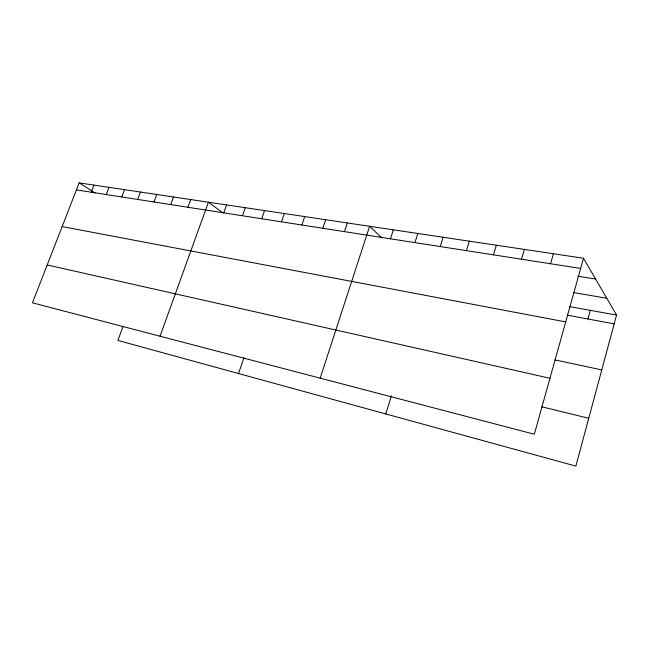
<?xml version="1.0" encoding="UTF-8"?>
<svg xmlns="http://www.w3.org/2000/svg" width="649" height="649" viewBox="0 0 649 649"><rect width="100%" height="100%" fill="white"/><g stroke="black" fill="none" stroke-linecap="round" stroke-linejoin="round"><path stroke-width="0.97" d="M583.492 258.237L534.322 434.23L32.45 302.807L79.162 182.888L583.492 258.237L616.55 315.065L575.858 466.112L117.883 340.425L123.107 326.277M587.937 319L590.314 310.352M550.547 263.737L553.41 253.735M521.512 259.219L524.384 249.403M493.483 254.854L496.363 245.217M466.412 250.636L469.292 241.168M385.774 413.948L391.404 395.801M440.249 246.563L443.129 237.266M414.938 242.621L417.818 233.486M390.455 238.808L393.335 229.827M320.168 378.148L369.63 226.282L381.709 237.802M344.457 231.644L347.337 222.956M322.837 228.278L325.701 219.719M301.85 225.008L304.714 216.588M238.516 373.532L243.983 357.567M281.479 221.836L284.335 213.537M261.693 218.754L264.541 210.584M242.466 215.76L245.306 207.712M223.775 212.848L226.606 204.914M160.043 336.214L208.418 202.196L222.948 212.913M187.918 207.266L190.733 199.559M170.711 204.589L173.51 196.988M153.959 201.977L156.75 194.481M137.645 199.438L140.427 192.039M121.752 196.963L124.519 189.662M106.258 194.546L109.016 187.35M91.16 192.201L93.902 185.095M76.436 189.906L580.644 268.426M577.78 276.182L595.595 279.038M573.489 292.569L606.774 298.256M569.773 306.661L616.55 315.065M567.388 315.195L614.181 323.859M62.142 226.582L565.701 321.912M554.895 359.895L601.777 369.906M47.19 264.962L549.954 378.278M541.785 406.809L588.748 418.264M79.162 182.888L95.119 192.988"/></g></svg>
